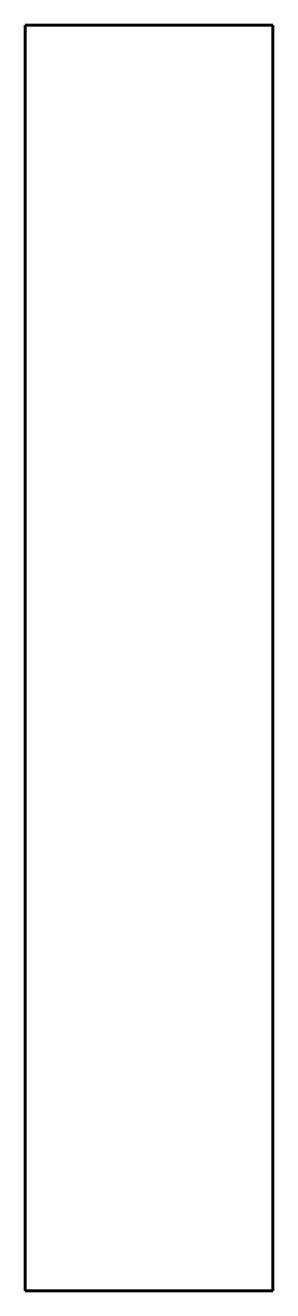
# Model space of a CAD drawing. Header units: millimetres. Extents: x -225 to 225, y -1150 to 1150.
import ezdxf

# ---------------------------------------------------------------- set-up
doc = ezdxf.new("R2010")
doc.units = ezdxf.units.MM
doc.linetypes.add('K5LT_BASIC', pattern=[0])
doc.layers.add('Системный слой', color=7, linetype='Continuous')

# ---------------------------------------------------------------- blocks, each defined once
blk = doc.blocks.new('U0')
at = {"layer": 'Системный слой', "color": 5, "linetype": 'K5LT_BASIC', "lineweight": 60, "true_color": 0x0000ff}
for p, q in [((-225, -1150), (-225, 1150)), ((-225, 1150), (225, 1150)), ((225, 1150), (225, -1150)), ((225, -1150), (-225, -1150))]:
    blk.add_line(p, q, dxfattribs=at)

msp = doc.modelspace()

# ---------------------------------------------------------------- block references
at = {"layer": 'Системный слой'}
msp.add_blockref('U0', (0, 0), dxfattribs=at)

doc.saveas('drawing.dxf')
